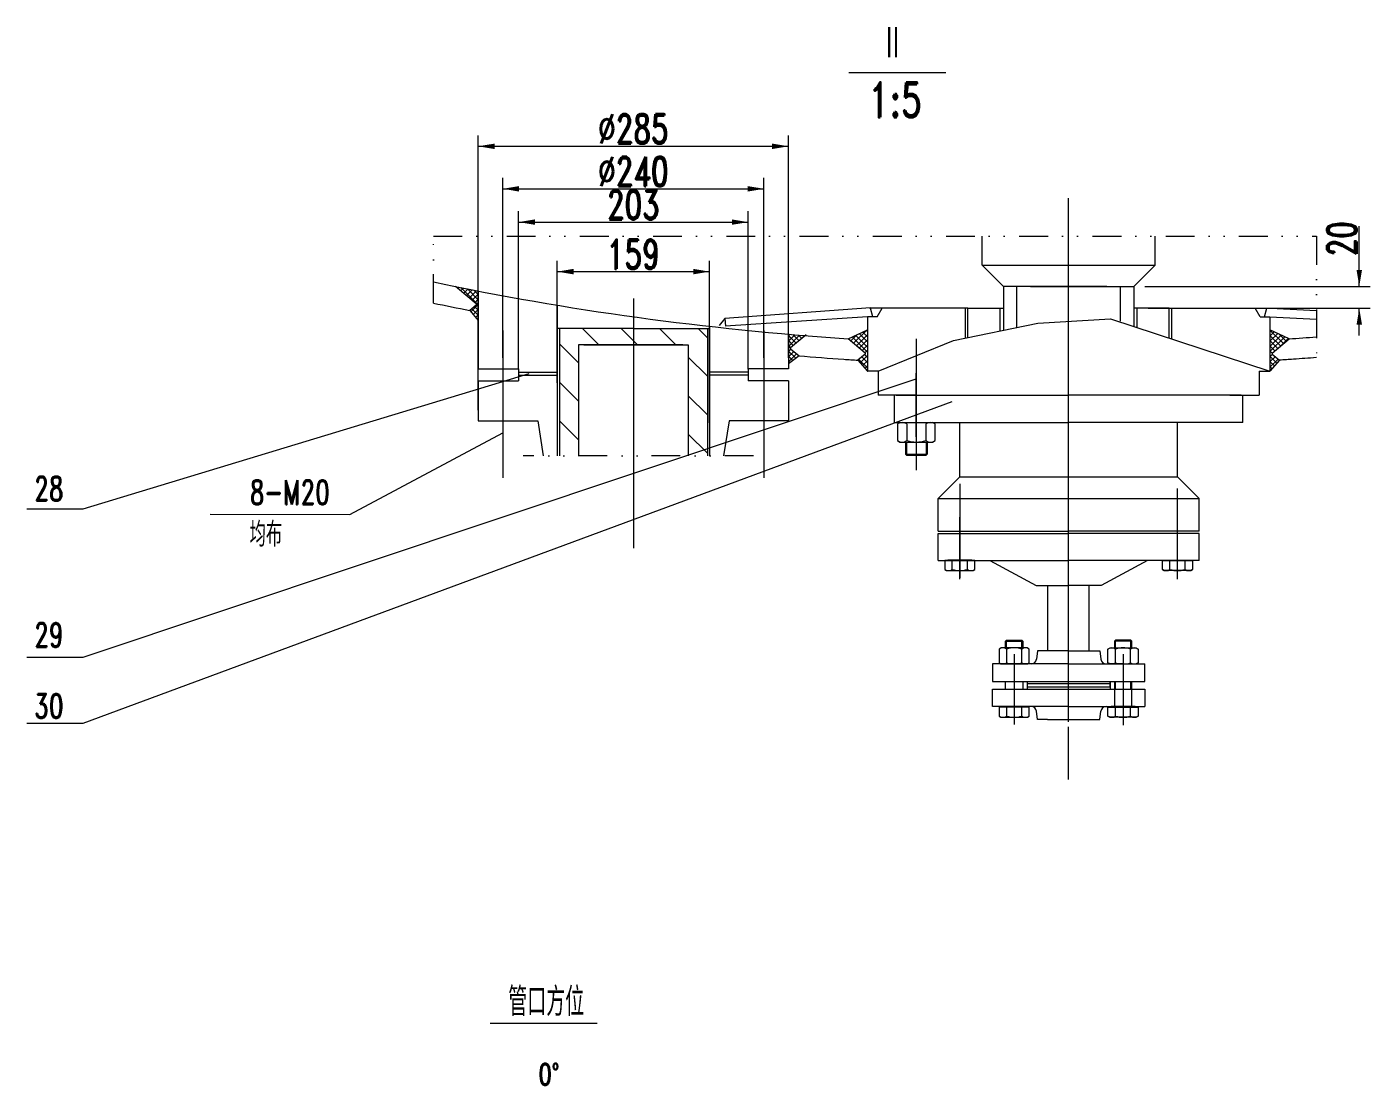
# Model space of a CAD drawing. Header units: millimetres. Extents: x -4 to 1185, y 4 to 845.
# Drawn here: x 401.3 to 634.3, y 261.5 to 445.1 of the extents above; entities that cross this region are included whole.
import ezdxf

# ---------------------------------------------------------------- set-up
doc = ezdxf.new("R2010")
doc.units = ezdxf.units.MM
doc.header["$LTSCALE"] = 20
for name, pattern in [('DASHDOT-M', [25, 20, -2, 1, -2]), ('DIVIDE-S', [14.5, 10, -1.5, 0, -1.5, 0, -1.5]), ('DIVIDE2', [0.625, 0.25, -0.125, 0, -0.125, 0, -0.125])]:
    doc.linetypes.add(name, pattern=pattern)
for name, color, linetype, lineweight in [('A1', 4, 'Continuous', 18), ('CENTER', 1, 'DASHDOT-M', 18), ('DIM_TEXT', 7, 'Continuous', 18), ('M1', 7, 'Continuous', 18), ('剖面线层', 4, 'Continuous', 18)]:
    doc.layers.add(name, color=color, linetype=linetype, lineweight=lineweight)
doc.styles.add('HZ', font='romand.shx', dxfattribs={"width": 0.7, "bigfont": 'hz.shx'})
doc.styles.add('ROMANS', font='romans.shx', dxfattribs={"width": 0.7, "bigfont": 'gbcbig.shx'})
doc.dimstyles.get("Standard").update_dxf_attribs({"dimtxt": 9, "dimasz": 2.5, "dimexe": 2, "dimexo": 0.5, "dimgap": 0.7, "dimtad": 1, "dimdec": 3, "dimrnd": 1, "dimdsep": 46, "dimtxsty": 'ROMANS', "dimcen": 0.09, "dimdle": 5, "dimadec": 0, "dimazin": 0, "dimtfac": 1, "dimtdec": 3, "dimtmove": 2, "dimatfit": 3, "dimfxl": 0, "dimtolj": 1, "dimarcsym": 0})

# ---------------------------------------------------------------- blocks, each defined once
blk = doc.blocks.new('*X27')
at = {"layer": 'A1', "linetype": 'Continuous', "transparency": 16777216}
for points in [[(479.59, 424.4), (482.42, 424.87), (482.42, 423.93)], [(533.38, 424.4), (530.55, 424.87), (530.55, 423.93)]]:
    blk.add_hatch(color=0, dxfattribs=at).paths.add_polyline_path(points, flags=0)
at = {"layer": 'A1', "color": 0, "linetype": 'Continuous', "transparency": 16777216}
for p, q in [((479.59, 378.64), (479.59, 426.29)), ((479.59, 424.4), (533.38, 424.4)), ((533.38, 387.7), (533.38, 426.29))]:
    blk.add_line(p, q, dxfattribs=at)
at = {"layer": 'A1', "color": 0, "linetype": 'Continuous', "transparency": 16777216, "insert": (506.49, 427.42), "char_height": 5.096, "width": 20.3829, "attachment_point": 5, "style": 'HZ'}
blk.add_mtext('%%C285', dxfattribs=at)
blk = doc.blocks.new('*X28')
at = {"layer": 'A1', "linetype": 'Continuous', "transparency": 16777216}
for points in [[(483.84, 417.03), (486.67, 417.5), (486.67, 416.55)], [(529.14, 417.03), (526.3, 417.5), (526.3, 416.55)]]:
    blk.add_hatch(color=0, dxfattribs=at).paths.add_polyline_path(points, flags=0)
at = {"layer": 'A1', "color": 0, "linetype": 'Continuous', "transparency": 16777216}
for p, q in [((483.84, 387.7), (483.84, 418.91)), ((483.84, 417.03), (529.14, 417.03)), ((529.14, 387.7), (529.14, 418.91))]:
    blk.add_line(p, q, dxfattribs=at)
at = {"layer": 'A1', "color": 0, "linetype": 'Continuous', "transparency": 16777216, "insert": (506.49, 420.05), "char_height": 5.096, "width": 20.8924, "attachment_point": 5, "style": 'HZ'}
blk.add_mtext('%%C240', dxfattribs=at)
blk = doc.blocks.new('*X29')
at = {"layer": 'A1', "linetype": 'Continuous', "transparency": 16777216}
for points in [[(493.28, 402.66), (496.11, 403.14), (496.11, 402.19)], [(519.7, 402.66), (516.87, 403.14), (516.87, 402.19)]]:
    blk.add_hatch(color=0, dxfattribs=at).paths.add_polyline_path(points, flags=0)
at = {"layer": 'A1', "color": 0, "linetype": 'Continuous', "transparency": 16777216}
for p, q in [((493.28, 383.36), (493.28, 404.55)), ((519.7, 376.41), (519.7, 404.55)), ((493.28, 402.66), (519.7, 402.66))]:
    blk.add_line(p, q, dxfattribs=at)
at = {"layer": 'A1', "color": 0, "linetype": 'Continuous', "transparency": 16777216, "insert": (506.49, 405.68), "char_height": 5.096, "width": 11.7201, "attachment_point": 5, "style": 'HZ'}
blk.add_mtext('159', dxfattribs=at)
blk = doc.blocks.new('*X30')
at = {"layer": 'A1', "linetype": 'Continuous', "transparency": 16777216}
for points in [[(632.38, 400.09), (631.91, 402.92), (632.85, 402.92)], [(632.38, 396.31), (631.91, 393.48), (632.85, 393.48)]]:
    blk.add_hatch(color=0, dxfattribs=at).paths.add_polyline_path(points, flags=0)
at = {"layer": 'A1', "color": 0, "linetype": 'Continuous', "transparency": 16777216}
for p, q in [((632.38, 400.09), (632.38, 410.53)), ((595.19, 400.09), (634.26, 400.09)), ((595.76, 396.31), (634.26, 396.31)), ((632.38, 391.6), (632.38, 396.31))]:
    blk.add_line(p, q, dxfattribs=at)
at = {"layer": 'A1', "color": 0, "linetype": 'Continuous', "transparency": 16777216, "insert": (629.36, 408.36), "char_height": 5.096, "width": 10.1914, "attachment_point": 5, "rotation": 90, "style": 'HZ'}
blk.add_mtext('20', dxfattribs=at)
blk = doc.blocks.new('*X33')
at = {"layer": 'DIM_TEXT', "linetype": 'Continuous', "transparency": 16777216}
for points in [[(486.58, 411.25), (489.41, 411.72), (489.41, 410.78)], [(526.4, 411.25), (523.57, 411.72), (523.57, 410.78)]]:
    blk.add_hatch(color=0, dxfattribs=at).paths.add_polyline_path(points, flags=0)
at = {"layer": 'DIM_TEXT', "color": 0, "linetype": 'Continuous', "transparency": 16777216}
for p, q in [((486.58, 385.72), (486.58, 413.13)), ((526.4, 385.72), (526.4, 413.13)), ((486.58, 411.25), (526.4, 411.25))]:
    blk.add_line(p, q, dxfattribs=at)
at = {"layer": 'DIM_TEXT', "color": 0, "linetype": 'Continuous', "transparency": 16777216, "insert": (506.49, 414.27), "char_height": 5.096, "width": 13.2489, "attachment_point": 5, "style": 'HZ'}
blk.add_mtext('203', dxfattribs=at)

msp = doc.modelspace()

# ---------------------------------------------------------------- hatches: boundary and pattern name
at = {"layer": '剖面线层'}
h = msp.add_hatch(dxfattribs=at)
h.set_pattern_fill('ANSI37', color=256, scale=0.2, style=0)
edge = h.paths.add_edge_path(flags=0)
edge.add_line((479.216, 397.0567), (477.2289, 398.7241))
edge.add_line((477.2289, 398.7241), (475.6133, 400.0797))
edge.add_ellipse((581.9796, 531.2563), major_axis=(-283.0952, 0), ratio=0.5, start_angle=50.962656, end_angle=52.193803)
edge.add_line((479.5935, 399.2904), (479.5935, 394.1634))
edge.add_line((479.5935, 394.1634), (478.1, 395.9281))
edge.add_line((478.1, 395.9281), (479.216, 396.8644))
edge.add_line((479.216, 396.8644), (479.216, 397.0567))
edge = h.paths.add_edge_path(flags=0)
edge.add_line((533.3816, 386.6874), (533.3816, 391.0667))
edge.add_line((533.3816, 391.0667), (533.3816, 391.8099))
edge.add_ellipse((581.9796, 531.2563), major_axis=(-283.0952, 0), ratio=0.5, start_angle=70.786202, end_angle=71.86224)
edge.add_line((536.2211, 391.5699), (533.759, 389.504))
edge.add_line((533.759, 389.504), (533.759, 389.2821))
edge.add_line((533.759, 389.2821), (535.2222, 388.0543))
edge.add_line((535.2222, 388.0543), (533.3816, 386.6874))
h.paths.add_polyline_path([(546.687, 388.5437), (544.1067, 390.7088), (543.7538, 391.005), (547.0645, 392.5882), (547.0645, 385.3678), (545.4301, 387.2999), (546.687, 388.3546)], flags=0)
h.paths.add_polyline_path([(616.8946, 385.3678), (616.8946, 391.2098), (616.8946, 392.5882), (620.2053, 391.005), (617.2721, 388.5437), (617.2721, 388.3546), (618.5291, 387.2999)], flags=0)

# ---------------------------------------------------------------- linework, layer by layer
at = {"layer": 'A1', "color": 7, "linetype": 'Continuous'}
for p, q in [((543.836, 437.2017), (560.7023, 437.2017)), ((549.6348, 396.3142), (547.4083, 396.3472)), ((614.3244, 396.3142), (616.5508, 396.3472)), ((500.5161, 389.9618), (497.6851, 392.7927)), ((506.4875, 390.663), (504.3578, 392.7927)), ((513.8613, 389.9618), (511.0304, 392.7927)), ((519.3212, 391.1746), (517.703, 392.7927)), ((496.9566, 386.8486), (493.6539, 390.1514)), ((507.1887, 389.9618), (506.4875, 390.663)), ((519.3212, 384.5019), (516.0184, 387.8047)), ((411.0524, 361.5016), (488.4292, 384.9875)), ((411.0524, 335.8076), (555.5573, 384.0489)), ((496.9566, 380.176), (493.6539, 383.4788)), ((411.0524, 324.3336), (561.7854, 380.1362)), ((519.3212, 377.8293), (516.0184, 381.1321)), ((496.9566, 373.5034), (493.6539, 376.8062)), ((457.2926, 360.5584), (483.8399, 374.6759)), ((519.3212, 371.1567), (516.0184, 374.4595)), ((553.8588, 373.1004), (553.8588, 371.0243)), ((557.2559, 373.1004), (557.2559, 371.0243)), ((401.303, 361.5016), (411.0524, 361.5016)), ((433.0723, 360.5671), (457.2926, 360.5584)), ((401.303, 335.8076), (411.0524, 335.8076)), ((401.303, 324.3336), (411.0524, 324.3336))]:
    msp.add_line(p, q, dxfattribs=at)
at = {"layer": 'A1', "color": 3, "linetype": 'DIVIDE2'}
for p, q in [((471.8211, 408.8134), (624.9345, 408.8134)), ((471.8211, 397.2002), (471.8211, 408.8134)), ((624.9345, 408.8134), (624.9345, 387.7512)), ((527.3305, 370.7317), (487.3625, 370.7317))]:
    msp.add_line(p, q, dxfattribs=at)
at = {"layer": 'A1', "color": 4, "linetype": 'Continuous'}
for p, q in [((566.9755, 403.769), (566.9755, 408.8134)), ((596.9836, 403.769), (596.9836, 408.8134)), ((479.216, 397.0567), (475.6133, 400.0797)), ((479.5935, 399.2904), (479.5935, 385.8097)), ((479.216, 396.8644), (478.1, 395.9281)), ((479.216, 397.0567), (479.216, 396.8644)), ((493.2764, 396.8365), (493.2764, 370.7317)), ((548.0081, 394.8043), (547.6036, 396.3142)), ((548.7631, 394.8043), (549.6348, 396.3142)), ((615.1961, 394.8043), (614.3244, 396.3142)), ((615.951, 394.8043), (616.3556, 396.3142)), ((478.1, 395.9281), (479.5935, 394.1634)), ((522.3699, 394.5596), (521.3793, 393.2985)), ((547.0645, 394.8043), (547.0645, 385.3678)), ((616.8946, 394.8043), (616.8946, 385.3678)), ((506.4875, 392.7927), (493.2764, 392.7927)), ((493.6539, 392.7927), (493.6539, 370.7317)), ((493.6539, 392.7927), (493.6539, 370.7317)), ((506.4875, 392.7927), (494.6919, 392.7927)), ((506.4875, 392.7927), (518.2831, 392.7927)), ((506.4875, 392.7927), (519.6986, 392.7927)), ((519.3212, 392.7927), (519.3212, 370.7317)), ((519.3212, 392.7927), (519.3212, 370.7317)), ((519.6986, 393.1766), (519.6986, 370.7317)), ((533.3816, 391.8099), (533.3816, 385.8097)), ((533.759, 389.504), (536.4389, 391.7527)), ((543.7538, 391.005), (547.0645, 392.5882)), ((616.8946, 393.4832), (616.8946, 385.3678)), ((616.8946, 393.4832), (616.8946, 385.3678)), ((620.2053, 391.005), (616.8946, 392.5882)), ((515.0747, 389.9618), (496.9566, 389.9618)), ((506.4875, 389.9618), (496.9566, 389.9618)), ((496.9566, 389.9618), (496.9566, 370.7317)), ((497.9003, 389.9618), (516.0184, 389.9618)), ((506.4875, 389.9618), (516.0184, 389.9618)), ((516.0184, 389.9618), (516.0184, 370.7317)), ((533.759, 389.504), (533.759, 389.2821)), ((533.759, 389.2821), (535.2222, 388.0543)), ((546.687, 388.5437), (543.7538, 391.005)), ((617.2721, 388.5437), (620.2053, 391.005)), ((535.2222, 388.0543), (533.3816, 386.6874)), ((546.687, 388.3546), (545.4301, 387.2999)), ((545.4301, 387.2999), (547.0645, 385.3678)), ((618.5291, 387.2999), (616.8946, 385.3678)), ((617.2721, 388.3546), (618.5291, 387.2999)), ((479.5935, 385.8097), (486.5765, 385.8097)), ((486.5765, 385.8097), (486.5765, 383.7337)), ((486.5765, 385.8097), (486.5765, 385.2435)), ((486.5765, 385.8097), (486.5765, 383.7337)), ((488.2005, 385.2435), (493.2764, 385.2435)), ((488.2005, 384.6773), (493.2764, 384.6773)), ((524.7745, 385.2435), (519.6986, 385.2435)), ((524.7745, 384.6773), (519.6986, 384.6773)), ((533.3816, 385.8097), (526.3985, 385.8097)), ((526.3985, 385.8097), (526.3985, 383.7337)), ((526.3985, 385.8097), (526.3985, 385.2435)), ((526.3985, 385.8097), (526.3985, 383.7337)), ((548.9518, 385.3678), (547.0645, 385.3678)), ((548.9518, 385.3678), (548.9518, 381.2158)), ((615.0073, 385.3678), (616.8946, 385.3678)), ((615.0073, 385.3678), (616.8946, 385.3678)), ((615.0073, 385.3678), (615.0073, 381.2158)), ((479.5935, 383.7337), (486.5765, 383.7337)), ((479.5935, 383.7337), (479.5935, 376.7507)), ((479.5935, 383.7337), (479.5935, 376.7507)), ((533.3816, 383.7337), (526.3985, 383.7337)), ((533.3816, 383.7337), (533.3816, 376.7507)), ((533.3816, 383.7337), (533.3816, 376.7507)), ((479.5935, 376.7507), (489.8941, 376.7507)), ((489.8941, 376.7507), (490.8636, 370.7317)), ((523.0809, 376.7507), (522.1115, 370.7317)), ((533.3816, 376.7507), (523.0809, 376.7507)), ((552.7264, 376.4975), (552.2884, 376.2447)), ((552.2884, 376.2447), (552.2884, 373.3532)), ((553.9229, 376.2447), (553.9229, 373.3532)), ((557.1918, 376.2447), (557.1918, 373.3532)), ((558.8262, 376.2447), (558.3883, 376.4975)), ((558.8262, 373.3532), (558.8262, 376.2447)), ((552.2884, 373.3532), (552.7264, 373.1004)), ((552.7264, 373.1004), (555.5573, 373.1004)), ((553.67, 373.1004), (553.67, 371.0243)), ((555.5573, 373.1004), (558.3883, 373.1004)), ((557.4446, 373.1004), (557.4446, 371.0243)), ((558.3883, 373.1004), (558.8262, 373.3532)), ((553.67, 371.0243), (557.4446, 371.0243)), ((553.67, 371.0243), (553.8588, 370.8356)), ((557.2559, 370.8356), (557.4446, 371.0243)), ((560.4914, 352.5288), (560.4914, 350.9948)), ((563.1066, 352.5288), (560.4914, 352.5288)), ((561.0305, 352.6798), (565.1826, 352.6798)), ((561.0305, 352.5288), (561.0305, 352.6798)), ((561.799, 350.9948), (561.799, 352.5288)), ((565.7217, 352.5288), (563.1066, 352.5288)), ((564.4141, 350.9948), (564.4141, 352.5288)), ((565.7217, 350.9948), (565.7217, 352.5288)), ((598.2375, 352.5288), (600.8526, 352.5288)), ((598.2375, 350.9948), (598.2375, 352.5288)), ((599.545, 350.9948), (599.545, 352.5288)), ((600.8526, 352.5288), (603.4677, 352.5288)), ((602.1601, 350.9948), (602.1601, 352.5288)), ((603.4677, 352.5288), (603.4677, 350.9948)), ((560.4914, 350.9948), (560.8418, 350.7925)), ((560.8418, 350.7925), (565.3713, 350.7925)), ((565.3713, 350.7925), (565.7217, 350.9948)), ((598.5878, 350.7925), (598.2375, 350.9948)), ((603.1173, 350.7925), (598.5878, 350.7925)), ((603.4677, 350.9948), (603.1173, 350.7925)), ((571.0332, 338.5628), (571.2219, 338.7515)), ((571.0332, 338.5628), (574.0529, 338.5628)), ((571.0332, 337.3926), (571.0332, 338.5628)), ((571.2219, 338.5628), (571.2219, 338.7515)), ((571.2219, 338.7515), (573.8642, 338.7515)), ((571.2219, 337.3926), (571.2219, 338.5628)), ((573.8642, 338.5628), (573.8642, 338.7515)), ((573.8642, 338.7515), (574.0529, 338.5628)), ((573.8642, 337.3926), (573.8642, 338.5628)), ((574.0529, 338.5628), (574.0529, 337.3926)), ((590.095, 338.7515), (589.9062, 338.5628)), ((589.9062, 338.5628), (589.9062, 337.3926)), ((592.9259, 338.5628), (589.9062, 338.5628)), ((590.095, 338.5628), (590.095, 338.7515)), ((592.7372, 338.7515), (590.095, 338.7515)), ((590.095, 337.3926), (590.095, 338.5628)), ((592.7372, 338.5628), (592.7372, 338.7515)), ((592.9259, 338.5628), (592.7372, 338.7515)), ((592.7372, 337.3926), (592.7372, 338.5628)), ((592.9259, 337.3926), (592.9259, 338.5628)), ((570.2783, 337.3926), (569.9279, 337.1904)), ((569.9279, 337.1904), (569.9279, 334.8017)), ((572.5431, 337.3926), (570.2783, 337.3926)), ((571.2355, 334.8017), (571.2355, 337.1904)), ((574.8078, 337.3926), (572.5431, 337.3926)), ((573.8506, 334.8017), (573.8506, 337.1904)), ((575.1582, 337.1904), (574.8078, 337.3926)), ((575.1582, 334.8017), (575.1582, 337.1904)), ((576.5557, 336.8642), (576.4065, 335.4444)), ((581.9796, 336.8642), (576.5557, 336.8642)), ((581.9796, 336.8642), (587.4034, 336.8642)), ((587.4034, 336.8642), (587.5527, 335.4444)), ((588.801, 337.1904), (589.1513, 337.3926)), ((588.801, 334.8017), (588.801, 337.1904)), ((589.1513, 337.3926), (591.4161, 337.3926)), ((590.1085, 334.8017), (590.1085, 337.1904)), ((591.4161, 337.3926), (593.6808, 337.3926)), ((592.7236, 334.8017), (592.7236, 337.1904)), ((593.6808, 337.3926), (594.0312, 337.1904)), ((594.0312, 337.1904), (594.0312, 334.8017)), ((568.7685, 334.5994), (568.7685, 331.5797)), ((581.9796, 334.5994), (568.7685, 334.5994)), ((569.9279, 334.8017), (570.2783, 334.5994)), ((570.2783, 334.5994), (572.5431, 334.5994)), ((572.5431, 334.5994), (574.8078, 334.5994)), ((574.8078, 334.5994), (575.1582, 334.8017)), ((581.9796, 334.5994), (595.1907, 334.5994)), ((589.1513, 334.5994), (588.801, 334.8017)), ((591.4161, 334.5994), (589.1513, 334.5994)), ((594.0312, 334.8017), (593.6808, 334.5994)), ((595.1907, 331.5797), (595.1907, 334.5994)), ((568.7685, 331.5797), (581.9796, 331.5797)), ((571.0332, 330.2586), (571.0332, 331.5797)), ((574.0529, 331.5797), (574.0529, 330.2586)), ((574.8078, 331.5797), (574.8078, 331.2023)), ((574.8078, 331.2023), (589.1513, 331.2023)), ((574.8078, 331.2023), (574.8078, 330.6361)), ((575.8458, 331.2023), (588.1133, 331.2023)), ((581.9796, 331.5797), (595.1907, 331.5797)), ((589.1513, 331.5797), (589.1513, 331.2023)), ((589.1513, 331.2023), (589.1513, 331.5797)), ((589.1513, 331.2023), (589.1513, 330.6361)), ((589.1513, 330.6361), (589.1513, 331.2023)), ((589.9062, 331.5797), (589.9062, 327.239)), ((590.095, 330.2586), (590.095, 331.5797)), ((592.7372, 330.2586), (592.7372, 331.5797)), ((592.9259, 327.239), (592.9259, 331.5797)), ((568.7685, 330.2586), (581.9796, 330.2586)), ((568.7685, 327.239), (568.7685, 330.2586)), ((571.0332, 330.2586), (574.0529, 330.2586)), ((574.8078, 330.6361), (589.1513, 330.6361)), ((574.8078, 330.6361), (574.8078, 330.2586)), ((575.8458, 330.6361), (588.1133, 330.6361)), ((581.9796, 330.2586), (595.1907, 330.2586)), ((589.1513, 330.6361), (589.1513, 330.2586)), ((589.1513, 330.6361), (589.1513, 330.2586)), ((595.1907, 330.2586), (595.1907, 327.239)), ((581.9796, 327.239), (568.7685, 327.239)), ((572.5431, 327.088), (569.9279, 327.088)), ((569.9279, 327.088), (569.9279, 325.5539)), ((570.467, 327.239), (574.6191, 327.239)), ((570.467, 327.088), (570.467, 327.239)), ((571.2355, 325.5539), (571.2355, 327.088)), ((575.1582, 327.088), (572.5431, 327.088)), ((573.8506, 325.5539), (573.8506, 327.088)), ((574.6191, 327.239), (574.6191, 327.088)), ((575.1582, 325.5539), (575.1582, 327.088)), ((576.5557, 324.9742), (576.4065, 326.3939)), ((581.9796, 327.239), (595.1907, 327.239)), ((587.4034, 324.9742), (587.5527, 326.3939)), ((588.801, 327.088), (591.4161, 327.088)), ((588.801, 325.5539), (588.801, 327.088)), ((589.34, 327.239), (589.34, 327.088)), ((593.4921, 327.239), (589.34, 327.239)), ((590.1085, 325.5539), (590.1085, 327.088)), ((591.4161, 327.088), (594.0312, 327.088)), ((592.7236, 325.5539), (592.7236, 327.088)), ((594.0312, 327.088), (594.0312, 325.5539)), ((569.9279, 325.5539), (570.2783, 325.3517)), ((570.2783, 325.3517), (574.8078, 325.3517)), ((574.8078, 325.3517), (575.1582, 325.5539)), ((578.2993, 324.9742), (576.5557, 324.9742)), ((578.2993, 324.9742), (585.6598, 324.9742)), ((585.6598, 324.9742), (587.4034, 324.9742)), ((589.1513, 325.3517), (588.801, 325.5539)), ((593.6808, 325.3517), (589.1513, 325.3517)), ((594.0312, 325.5539), (593.6808, 325.3517))]:
    msp.add_line(p, q, dxfattribs=at)
at = {"layer": 'A1', "linetype": 'Continuous'}
for p, q in [((566.9755, 403.769), (596.9836, 403.769)), ((570.6558, 400.0888), (566.9755, 403.769)), ((593.3034, 400.0888), (596.9836, 403.769)), ((547.5925, 396.3556), (522.3699, 394.5596)), ((564.522, 396.3142), (549.6348, 396.3142)), ((599.4371, 396.3142), (614.3244, 396.3142)), ((616.9653, 396.3125), (624.9345, 395.9391)), ((547.0645, 394.8043), (522.4683, 393.1779)), ((548.7631, 394.8043), (547.0645, 394.8043)), ((548.7631, 394.8043), (547.0645, 394.8043)), ((615.1961, 394.8043), (616.8946, 394.8043)), ((615.1961, 394.8043), (616.8946, 394.8043)), ((616.8946, 394.8043), (624.9345, 394.4276)), ((555.5573, 381.2158), (548.9518, 381.2158)), ((609.9116, 381.2158), (615.0073, 381.2158))]:
    msp.add_line(p, q, dxfattribs=at)
at = {"layer": 'A1', "color": 1, "linetype": 'DASHDOT-M'}
for p, q in [((506.4875, 398.0068), (506.4875, 354.7102)), ((483.8399, 392.4535), (483.8399, 366.8867)), ((529.1351, 392.4535), (529.1351, 366.8867)), ((555.5573, 391.0175), (555.5573, 368.2358)), ((546.687, 388.5437), (546.687, 388.3546)), ((617.2721, 388.5437), (617.2721, 388.3546)), ((563.1066, 365.8311), (563.1066, 349.5369)), ((581.9796, 329.5037), (581.9796, 338.5628)), ((581.9796, 329.6924), (581.9796, 337.9966)), ((572.5431, 336.298), (572.5431, 324.096)), ((591.4161, 336.298), (591.4161, 323.9727))]:
    msp.add_line(p, q, dxfattribs=at)
at = {"layer": 'A1', "color": 2, "linetype": 'Continuous'}
for p, q in [((506.4875, 389.9618), (496.9566, 389.9618)), ((506.4875, 389.9618), (496.9566, 389.9618)), ((506.4875, 389.9618), (516.0184, 389.9618)), ((506.4875, 389.9618), (516.0184, 389.9618)), ((486.5765, 385.2435), (493.2764, 385.2435)), ((486.5765, 384.6773), (493.2764, 384.6773)), ((526.3985, 385.2435), (519.6986, 385.2435)), ((526.3985, 384.6773), (519.6986, 384.6773))]:
    msp.add_line(p, q, dxfattribs=at)
at = {"layer": 'A1', "color": 4, "linetype": 'DASHDOT-M'}
for p, q in [((486.5765, 385.8097), (486.5765, 385.2435)), ((526.3985, 385.8097), (526.3985, 385.2435))]:
    msp.add_line(p, q, dxfattribs=at)
at = {"layer": 'A1', "color": 4, "linetype": 'Continuous'}
for centre, radius, start, end in [((553.1057, 375.0504), 1.4471, 55.615753, 124.384247), ((558.009, 375.0504), 1.4471, 55.615753, 124.384247), ((553.1057, 374.5475), 1.4471, 235.615753, 304.384247), ((555.5573, 378.5094), 5.4091, 252.412046, 287.587954), ((558.009, 374.5475), 1.4471, 235.615753, 304.384247), ((561.1452, 351.9501), 1.1577, 235.615753, 304.384247), ((563.1066, 355.1197), 4.3272, 252.412046, 287.587954), ((565.0679, 351.9501), 1.1577, 235.615753, 304.384247), ((598.8912, 351.9501), 1.1577, 235.615753, 304.384247), ((600.8526, 355.1197), 4.3272, 252.412046, 287.587954), ((602.8139, 351.9501), 1.1577, 235.615753, 304.384247), ((570.5817, 336.235), 1.1577, 55.615753, 124.384247), ((572.5431, 333.0654), 4.3272, 72.412046, 107.587954), ((574.5044, 336.235), 1.1577, 55.615753, 124.384247), ((589.4547, 336.235), 1.1577, 55.615753, 124.384247), ((591.4161, 333.0654), 4.3272, 72.412046, 107.587954), ((593.3774, 336.235), 1.1577, 55.615753, 124.384247), ((570.5817, 335.7571), 1.1577, 235.615753, 304.384247), ((572.5431, 338.9267), 4.3272, 252.412046, 287.587954), ((574.5044, 335.7571), 1.1577, 235.615753, 304.384247), ((575.468, 335.5431), 0.9437, 270, 354), ((588.4911, 335.5431), 0.9437, 186, 270), ((589.4547, 335.7571), 1.1577, 235.615753, 304.384247), ((591.4161, 338.9267), 4.3272, 252.412046, 287.587954), ((593.3774, 335.7571), 1.1577, 235.615753, 304.384247), ((575.468, 326.2953), 0.9437, 6, 90), ((588.4911, 326.2953), 0.9437, 90, 174), ((570.5817, 326.5093), 1.1577, 235.615753, 304.384247), ((572.5431, 329.6789), 4.3272, 252.412046, 287.587954), ((574.5044, 326.5093), 1.1577, 235.615753, 304.384247), ((589.4547, 326.5093), 1.1577, 235.615753, 304.384247), ((591.4161, 329.6789), 4.3272, 252.412046, 287.587954), ((593.3774, 326.5093), 1.1577, 235.615753, 304.384247)]:
    msp.add_arc(centre, radius, start, end, dxfattribs=at)
for major_axis, start_param, end_param in [((-283.0952, 0), 1.17111856, 1.43535465), ((283.0952, 0), 4.84783066, 4.86471037)]:
    msp.add_ellipse((581.9796, 531.2563), major_axis=major_axis, ratio=0.5, start_param=start_param, end_param=end_param, dxfattribs=at)
msp.add_open_spline([(471.8211, 397.2002), (473.9041, 396.7637), (475.9973, 396.3396), (478.1, 395.9281)], degree=3, dxfattribs=at)
for points, knots in [([(535.2222, 388.0543), (537.8096, 387.8391), (540.4029, 387.6417), (543.8103, 387.4064), (544.6199, 387.3523), (545.4301, 387.2999)], [0, 0, 0, 0, 2282.36300228, 2282.36300228, 2993.21617195, 2993.21617195, 2993.21617195, 2993.21617195]), ([(624.9345, 387.7512), (623.6104, 387.6502), (622.2849, 387.5539), (620.1489, 387.4064), (619.3392, 387.3523), (618.5291, 387.2999)], [0, 0, 0, 0, 2098.24064586, 2098.24064586, 3377.97092078, 3377.97092078, 3377.97092078, 3377.97092078])]:
    msp.add_open_spline(points, degree=3, knots=knots, dxfattribs=at)
at = {"layer": 'CENTER', "color": 1, "linetype": 'DASHDOT-M'}
for p, q in [((581.9796, 348.6029), (581.9796, 415.3845)), ((555.5573, 374.0003), (555.5573, 385.0428)), ((581.9796, 324.5633), (581.9796, 366.2897)), ((600.8526, 349.3198), (600.8526, 365.0393)), ((563.1066, 349.3198), (563.1066, 360.0403)), ((581.9796, 314.5361), (581.9796, 323.695))]:
    msp.add_line(p, q, dxfattribs=at)
at = {"layer": 'CENTER', "color": 4, "linetype": 'Continuous'}
for p, q in [((570.6558, 400.0888), (570.6558, 392.4972)), ((570.6558, 400.0888), (570.6558, 392.4972)), ((588.5911, 400.0888), (570.6558, 400.0888)), ((581.9796, 400.0888), (570.6558, 400.0888)), ((573.0149, 392.976), (573.0149, 400.0888)), ((573.0149, 392.976), (573.0149, 399.7113)), ((575.368, 400.0888), (593.3034, 400.0888)), ((581.9796, 400.0888), (593.3034, 400.0888)), ((590.9443, 394.0436), (590.9443, 400.0888)), ((590.9443, 394.0436), (590.9443, 399.7113)), ((593.3034, 400.0888), (593.3034, 393.146)), ((593.3034, 400.0888), (593.3034, 393.434)), ((564.0922, 391.1651), (564.0922, 396.3142)), ((564.522, 391.2523), (564.522, 396.3142)), ((564.522, 396.3142), (570.6558, 396.3142)), ((570.0896, 392.3823), (570.0896, 396.3142)), ((599.4371, 396.3142), (593.3034, 396.3142)), ((593.8696, 392.9594), (593.8696, 396.3142)), ((599.4371, 391.1237), (599.4371, 396.3142)), ((599.867, 390.982), (599.867, 396.3142)), ((551.7827, 376.4975), (551.7827, 381.2158)), ((552.0817, 381.2158), (581.9796, 381.2158)), ((609.9116, 381.2158), (581.9796, 381.2158)), ((611.8775, 381.2158), (609.9116, 381.2158)), ((612.1764, 376.4975), (612.1764, 381.2158)), ((612.1764, 376.4975), (612.1764, 381.2158)), ((551.7827, 376.4975), (581.9796, 376.4975)), ((563.1066, 366.9919), (563.1066, 376.4975)), ((612.1764, 376.4975), (581.9796, 376.4975)), ((600.8526, 366.9919), (600.8526, 376.4975)), ((553.8588, 370.8356), (557.2559, 370.8356)), ((559.3319, 363.2864), (563.1066, 367.061)), ((563.1066, 367.061), (600.8526, 367.061)), ((604.6272, 363.2864), (600.8526, 367.061)), ((559.3319, 357.6245), (559.3319, 363.2864)), ((559.3319, 363.2864), (604.6272, 363.2864)), ((604.6272, 357.6245), (604.6272, 363.2864)), ((559.3319, 357.6245), (581.9796, 357.6245)), ((559.3319, 352.5288), (559.3319, 357.247)), ((559.3319, 357.247), (581.9796, 357.247)), ((564.6164, 357.6245), (566.8812, 357.6245)), ((564.6164, 357.247), (566.8812, 357.247)), ((600.8526, 357.6245), (581.9796, 357.6245)), ((600.8526, 357.247), (581.9796, 357.247)), ((604.6272, 357.6245), (600.8526, 357.6245)), ((604.6272, 357.247), (600.8526, 357.247)), ((604.6272, 352.5288), (604.6272, 357.247)), ((559.3319, 352.5288), (581.9796, 352.5288)), ((568.2966, 352.5288), (576.3177, 348.188)), ((604.6272, 352.5288), (581.9796, 352.5288)), ((595.6625, 352.5288), (587.6415, 348.188)), ((576.3177, 348.188), (581.9796, 348.188)), ((578.3937, 336.8642), (578.3937, 348.188)), ((587.6415, 348.188), (581.9796, 348.188)), ((585.5654, 336.8642), (585.5654, 348.188)), ((587.6415, 348.188), (586.9674, 348.188))]:
    msp.add_line(p, q, dxfattribs=at)
at = {"layer": 'DIM_TEXT', "color": 7, "linetype": 'Continuous'}
for p, q in [((576.6052, 393.7046), (589.2641, 394.4778)), ((589.2641, 394.4778), (616.8946, 385.3678)), ((561.9852, 390.7374), (576.6052, 393.7046)), ((548.9518, 385.3678), (561.9852, 390.7374))]:
    msp.add_line(p, q, dxfattribs=at)
at = {"layer": 'M1', "color": 7, "linetype": 'Continuous'}
msp.add_line((481.6425, 272.2998), (500.2048, 272.2998), dxfattribs=at)
at = {"layer": '剖面线层'}
msp.add_line((522.3699, 394.5596), (522.4683, 393.1779), dxfattribs=at)

# ---------------------------------------------------------------- texts
at = {"layer": 'A1', "color": 7, "linetype": 'DIVIDE-S', "attachment_point": 4, "style": 'HZ'}
for s, insert, char_height, width in [('Ⅱ', (549.4289, 442.2549), 6.0394, 7.247238), ('1:5', (547.2996, 432.4562), 6.03937, 24.761397)]:
    msp.add_mtext(s, dxfattribs=dict(at, insert=insert, char_height=char_height, width=width))
at = {"layer": 'A1', "color": 7, "linetype": 'Continuous', "char_height": 4.24643, "attachment_point": 7, "style": 'HZ'}
for s, insert, width in [('28', (402.5711, 362.8957), 4.777232), ('8-M20', (439.9662, 362.257), 25.797054), ('均布', (439.9251, 354.9646), 8.397313), ('29', (402.5711, 337.5061), 5.095714), ('30', (402.5711, 325.1944), 4.777232)]:
    msp.add_mtext(s, dxfattribs=dict(at, insert=insert, width=width))
at = {"layer": 'M1', "color": 7, "linetype": 'Continuous', "attachment_point": 7, "style": 'HZ'}
for s, insert, char_height, width in [('管口方位', (484.7871, 273.5277), 4.95417, 20.677453), ('0%%D', (490.0516, 261.5458), 3.7746, 3.963333)]:
    msp.add_mtext(s, dxfattribs=dict(at, insert=insert, char_height=char_height, width=width))

# ---------------------------------------------------------------- dimensions: what is measured, and where the dimension line sits
at = {"layer": 'A1', "color": 7, "linetype": 'Continuous'}
for base, p1, p2, text, picture, middle in [((533.3816, 424.4008), (479.5935, 376.7507), (533.3816, 385.8097), '%%C285', '*X27', (506.4875, 424.4008)), ((519.6986, 402.6646), (493.2764, 381.4678), (519.6986, 374.527), '159', '*X29', (506.4875, 402.6646))]:
    dim = msp.add_linear_dim(base=base, p1=p1, p2=p2, text=text, dimstyle='Standard', override={"dimscale": 0.943651, "dimtxt": 5.4, "dimasz": 3, "dimexo": 2, "dimgap": 0.5, "dimtxsty": 'HZ', "dimsah": 1, "dimtofl": 0, "dimtmove": 0}, dxfattribs=at)
    dim.commit()
    dim.dimension.update_dxf_attribs({"geometry": picture, "text_midpoint": middle})
for base, p1, p2, angle, text, picture, middle in [((529.1351, 417.026), (483.8399, 385.8097), (529.1351, 385.8097), 0, '%%C240', '*X28', (506.4875, 417.026)), ((632.3771, 400.0888), (593.8696, 396.3142), (593.3034, 400.0888), 90, '20', '*X30', (632.3771, 408.3615))]:
    dim = msp.add_linear_dim(base=base, p1=p1, p2=p2, angle=angle, text=text, dimstyle='Standard', override={"dimscale": 0.943651, "dimtxt": 5.4, "dimasz": 3, "dimexo": 2, "dimgap": 0.5, "dimtxsty": 'HZ', "dimsah": 1, "dimtofl": 0, "dimtmove": 0}, dxfattribs=at)
    dim.commit()
    dim.dimension.update_dxf_attribs({"geometry": picture, "text_midpoint": middle})
at = {"layer": 'DIM_TEXT', "linetype": 'Continuous'}
dim = msp.add_linear_dim(base=(526.3985, 411.247), p1=(486.5765, 385.2435), p2=(526.3985, 385.2435), text='203', dimstyle='Standard', override={"dimscale": 0.943651, "dimtxt": 5.4, "dimasz": 3, "dimgap": 0.5, "dimlfac": 0.2, "dimtxsty": 'HZ', "dimsah": 1, "dimtofl": 0, "dimtmove": 0}, dxfattribs=at)
dim.commit()
dim.dimension.update_dxf_attribs({"geometry": '*X33', "text_midpoint": (506.4875, 411.247)})

doc.saveas('drawing.dxf')
